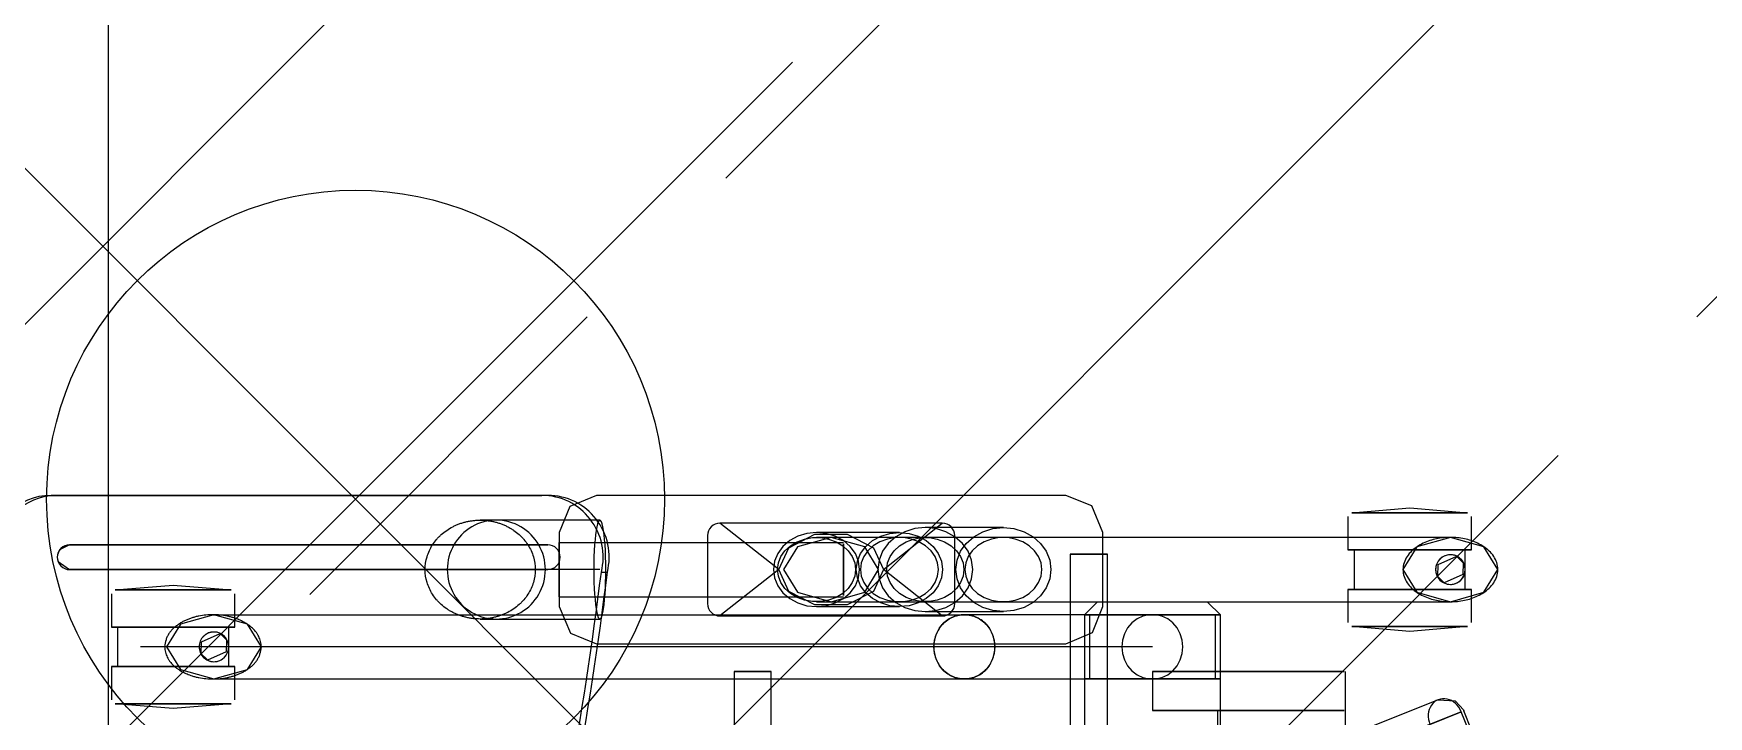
# Model space of a CAD drawing. Header units: millimetres. Extents: x -92759 to 184353, y -15225 to 86714.
# Drawn here: x 65271 to 65949, y 69753 to 70030 of the extents above; entities that cross this region are included whole.
import ezdxf

# ---------------------------------------------------------------- set-up
doc = ezdxf.new("R2010")
doc.units = ezdxf.units.MM
doc.linetypes.add('IDA - Grid Line', pattern=[2100, 1200, -300, 300, -300])
for name, color, linetype in [('0-1', 9, 'Continuous'), ('A-_FURT----_E', 9, 'Continuous'), ('A-_FURT----_E-1', 8, 'Continuous'), ('A-PATT-CONC', 8, 'Continuous'), ('M-_SANIFIXR_E', 9, 'Continuous')]:
    doc.layers.add(name, color=color, linetype=linetype)
doc.layers.add('A-_DETA----_ED-2', color=1, linetype='Continuous', true_color=0xff0000)
doc.layers.add('S-_ANOTGRID_E-1', color=9, linetype='IDA - Grid Line', true_color=0x808080)
doc.layers.add('HFI 9MM FPB', color=94, linetype='Continuous', lineweight=5)

# ---------------------------------------------------------------- blocks, each defined once
blk = doc.blocks.new('IDA- Fire Extinguisher1 - 3kg AB-10345750-BLK8_RHH_2ND STOREY PLAN')
at = {"layer": 'A-_DETA----_ED-2'}
for p in [(-326.78, 376.78), (26.78, 376.78), (-326.78, 23.22), (26.78, 23.22)]:
    blk.add_line(p, (-150, 200), dxfattribs=at)
blk.add_circle((-150, 200), 125, dxfattribs=at)
blk = doc.blocks.new('SIGMUND-LR R_ 2020 - SIGMUND-LR R_ 2020-8582791-2ND STOREY Copy 1')
for p, q in [((116.29, -33.47), (87.51, -44.99)), ((5, -65.89), (7, -42.43)), ((7, -89.35), (7, -42.43)), ((7, -42.43), (7, -89.35)), ((22, -40.89), (8.54, -40.89)), ((22, -40.89), (22, -90.89)), ((22, -90.89), (22, -40.89)), ((30, -43.39), (22, -43.39)), ((22, -43.39), (22, -88.39)), ((22, -88.39), (22, -43.39)), ((38, -43.39), (30, -43.39)), ((51.46, -40.89), (38, -40.89)), ((38, -40.89), (38, -90.89)), ((38, -90.89), (38, -40.89)), ((38, -43.39), (38, -88.39)), ((38, -88.39), (38, -43.39)), ((53, -42.43), (55, -65.89)), ((53, -42.43), (53, -89.35)), ((53, -89.35), (53, -42.43)), ((87.51, -44.99), (92.6, -57.71)), ((87.51, -44.99), (92.6, -57.71)), ((87.51, -44.99), (92.6, -57.71)), ((87.51, -44.99), (93.46, -59.85)), ((92.6, -57.71), (87.51, -44.99)), ((17, -49.39), (17, -300)), ((43, -300), (43, -49.39)), ((82.63, -54.33), (109.26, -120.86)), ((7, -89.35), (5, -65.89)), ((55, -65.89), (53, -89.35)), ((8.54, -90.89), (22, -90.89)), ((22, -88.39), (38, -88.39)), ((38, -90.89), (51.46, -90.89)), ((87, -91.81), (71.25, -91.81)), ((71.25, -96.57), (71.25, -92.37)), ((71.25, -92.37), (71.25, -99.81)), ((158.95, -91.81), (87, -91.81)), ((87, -96.57), (87, -92.37)), ((87, -92.37), (87, -99.81)), ((87, -99.81), (87, -92.37)), ((87, -92.37), (87, -96.57)), ((71.25, -104.27), (71.25, -96.57)), ((71.25, -99.81), (71.25, -119.9)), ((87, -104.27), (87, -96.57)), ((87, -96.57), (87, -104.27)), ((87, -99.81), (87, -129.66)), ((87, -119.9), (87, -99.81)), ((71.25, -134.49), (71.25, -104.27)), ((87, -134.49), (87, -104.27)), ((87, -104.27), (87, -134.49)), ((71.25, -119.9), (71.25, -128.03)), ((87, -128.03), (87, -119.9)), ((71.25, -128.03), (71.25, -133.08)), ((87, -133.08), (87, -128.03)), ((71.25, -133.08), (71.25, -142.5)), ((71.25, -142.62), (71.25, -134.49)), ((87, -129.66), (87, -137.18)), ((87, -142.5), (87, -133.08)), ((87, -142.62), (87, -134.49)), ((87, -134.49), (87, -142.62)), ((87, -137.18), (87, -143.49)), ((48.25, -142.5), (43.25, -147.5)), ((74.25, -142.5), (48.25, -142.5)), ((48.25, -197.5), (48.25, -142.5)), ((48.25, -142.5), (48.25, -197.5)), ((74.25, -144.5), (48.25, -144.5)), ((48.25, -195.5), (48.25, -144.5)), ((48.25, -144.5), (48.25, -195.5)), ((71.25, -142.5), (71.25, -170)), ((87, -142.5), (71.25, -142.5)), ((71.25, -155), (71.25, -142.62)), ((97.25, -142.5), (74.25, -142.5)), ((74.25, -197.5), (74.25, -142.5)), ((74.25, -142.5), (74.25, -197.5)), ((74.25, -195.5), (74.25, -144.5)), ((74.25, -144.5), (74.25, -195.5)), ((87, -170), (87, -142.5)), ((87, -143.49), (87, -142.62)), ((87, -142.62), (87, -155)), ((118.46, -143.49), (87, -143.49)), ((87, -143.61), (118.51, -143.61)), ((71.25, -170), (71.25, -155)), ((87, -155), (87, -170)), ((43.25, -170), (43.25, -170)), ((43.25, -170), (43.25, -170)), ((48.25, -170), (48.25, -170)), ((48.25, -170), (48.25, -170)), ((48.25, -170), (48.25, -246.08)), ((61.25, -170), (61.25, -246.08)), ((71.25, -170), (87, -170)), ((74.25, -170), (74.25, -170)), ((74.25, -170), (74.25, -170)), ((74.25, -246.08), (74.25, -170)), ((606.25, -188.22), (23.75, -188.22)), ((23.75, -203.22), (23.75, -188.22)), ((23.75, -188.22), (23.75, -203.22)), ((45, -190), (15, -190)), ((43.25, -192.5), (48.25, -197.5)), ((48.25, -195.5), (74.25, -195.5)), ((23.75, -203.22), (606.25, -203.22)), ((48.25, -197.5), (74.25, -197.5)), ((74.25, -197.5), (97.25, -197.5)), ((0, -205), (0, -395)), ((60, -395), (60, -205)), ((13, -230.28), (13, -261.88)), ((17, -230.28), (17, -261.88)), ((43, -261.88), (43, -230.28)), ((47, -261.88), (47, -230.28)), ((43.75, -250), (16.25, -250)), ((61.25, -246.08), (61.25, -579.49)), ((30, -278.8), (11.25, -255)), ((11.25, -255), (11.25, -345)), ((48.75, -255), (30, -278.8)), ((48.75, -345), (48.75, -255)), ((15, -272.36), (15, -305.89)), ((17, -272.36), (17, -305.89)), ((43, -305.89), (43, -272.36)), ((45, -305.89), (45, -272.36)), ((19, -410), (19, -295)), ((41, -410), (41, -295)), ((30, -321.2), (11.25, -345)), ((30, -321.2), (48.75, -345)), ((558.75, -324.28), (71.25, -324.28)), ((71.25, -339.28), (71.25, -324.28)), ((71.25, -324.28), (71.25, -339.28)), ((71.25, -339.28), (558.75, -339.28)), ((16.25, -350), (43.75, -350)), ((31.03, -392.97), (31.03, -390.54)), ((10, -393.6), (10, -441.99)), ((30, -393.6), (30, -441.99)), ((50, -441.99), (50, -393.6)), ((15, -410), (45, -410)), ((0, -414.62), (0, -613.13)), ((0, -615.56), (0, -417.05)), ((20, -414.62), (20, -608.16)), ((20, -608.16), (20, -414.62)), ((30, -608.16), (30, -414.62)), ((30, -414.62), (30, -608.16)), ((10, -435.47), (10, -441.99)), ((30, -435.47), (30, -441.99)), ((50, -441.99), (50, -435.47)), ((53.25, -541.23), (39.79, -541.23)), ((53.25, -541.23), (53.25, -591.23)), ((53.25, -591.23), (53.25, -541.23)), ((82.71, -541.23), (69.25, -541.23)), ((69.25, -541.23), (69.25, -591.23)), ((69.25, -591.23), (69.25, -541.23)), ((36.25, -566.23), (38.25, -542.77)), ((38.25, -589.69), (38.25, -542.77)), ((38.25, -542.77), (38.25, -589.69)), ((61.25, -543.73), (53.25, -543.73)), ((53.25, -543.73), (53.25, -588.73)), ((53.25, -588.73), (53.25, -543.73)), ((69.25, -543.73), (61.25, -543.73)), ((69.25, -543.73), (69.25, -588.73)), ((69.25, -588.73), (69.25, -543.73)), ((84.25, -542.77), (86.25, -566.23)), ((84.25, -542.77), (84.25, -589.69)), ((84.25, -589.69), (84.25, -542.77)), ((38.25, -589.69), (36.25, -566.23)), ((86.25, -566.23), (84.25, -589.69)), ((53.25, -588.73), (69.25, -588.73)), ((39.79, -591.23), (53.25, -591.23)), ((69.25, -591.23), (82.71, -591.23)), ((0, -613.13), (0, -615.56))]:
    blk.add_line(p, q)
at = {"flags": 128}
for points in [[(542.92, -43.93), (470.38, -20.01), (395.43, -5.3), (319.23, -0.01), (242.97, -4.24), (167.83, -17.92), (94.97, -40.83), (87.08, -43.93)], [(30, -30.19), (20.81, -35.82), (17, -49.39), (20.81, -62.97), (30, -68.59)], [(30, -68.59), (39.19, -62.97), (43, -49.39), (39.19, -35.82), (30, -30.19)], [(7, -89.35), (7, -84.75), (7, -72.75), (7, -58.05), (7, -46.44), (7, -42.43)], [(7, -42.43), (7, -47.04), (7, -59.04), (7, -73.73), (7, -85.35), (7, -89.35)], [(35.24, -51.81), (31.9, -44.28), (27.35, -44.14), (24.89, -46.62), (24.76, -46.97)], [(24.76, -46.97), (28.1, -54.51), (32.65, -54.65), (35.11, -52.17), (35.24, -51.81)], [(53, -42.43), (53, -47.04), (53, -59.04), (53, -73.73), (53, -85.35), (53, -89.35)], [(53, -89.35), (53, -84.75), (53, -72.75), (53, -58.05), (53, -46.44), (53, -42.43)], [(82.63, -54.33), (83.06, -47.48), (86.77, -44.06), (87.08, -43.93)], [(61.25, -157.63), (58.55, -157.9), (55.96, -158.7), (53.61, -159.99), (51.59, -161.72), (49.99, -163.81), (48.89, -166.18), (48.32, -168.71), (48.32, -171.29), (48.89, -173.82), (49.99, -176.19), (51.59, -178.28), (53.61, -180.01), (55.96, -181.3), (58.55, -182.1), (61.25, -182.37)], [(61.25, -182.37), (63.95, -182.1), (66.54, -181.3), (68.89, -180.01), (70.91, -178.28), (72.51, -176.19), (73.61, -173.82), (74.18, -171.29), (74.18, -168.71), (73.61, -166.18), (72.51, -163.81), (70.91, -161.72), (68.89, -159.99), (66.54, -158.7), (63.95, -157.9), (61.25, -157.63)], [(15, -190), (4.27, -194.52), (0, -205)], [(60, -205), (55.48, -194.27), (45, -190)], [(30, -249.51), (26.22, -249.03), (22.62, -247.6), (19.4, -245.31), (16.71, -242.27), (14.68, -238.62), (13.43, -234.56), (13, -230.28), (13.43, -226), (14.68, -221.94), (16.71, -218.29), (19.4, -215.25), (22.62, -212.96), (26.22, -211.54), (30, -211.05)], [(30, -214.68), (27.3, -215.02), (24.71, -216.03), (22.36, -217.66), (20.34, -219.84), (18.74, -222.48), (17.64, -225.46), (17.07, -228.65), (17.07, -231.91), (17.64, -235.1), (18.74, -238.08), (20.34, -240.72), (22.36, -242.9), (24.71, -244.53), (27.3, -245.54), (30, -245.88)], [(30, -211.05), (33.78, -211.54), (37.38, -212.96), (40.6, -215.25), (43.29, -218.29), (45.32, -221.94), (46.57, -226), (47, -230.28), (46.57, -234.56), (45.32, -238.62), (43.29, -242.27), (40.6, -245.31), (37.38, -247.6), (33.78, -249.03), (30, -249.51)], [(30, -245.88), (32.7, -245.54), (35.29, -244.53), (37.64, -242.9), (39.66, -240.72), (41.26, -238.08), (42.36, -235.1), (42.93, -231.91), (42.93, -228.65), (42.36, -225.46), (41.26, -222.48), (39.66, -219.84), (37.64, -217.66), (35.29, -216.03), (32.7, -215.02), (30, -214.68)], [(61.25, -258.45), (58.55, -258.18), (55.96, -257.38), (53.61, -256.09), (51.59, -254.36), (49.99, -252.27), (48.89, -249.9), (48.32, -247.37), (48.32, -244.79), (48.89, -242.26), (49.99, -239.89), (51.59, -237.8), (53.61, -236.07), (55.96, -234.77), (58.55, -233.98), (61.25, -233.7)], [(61.25, -233.7), (63.95, -233.98), (66.54, -234.77), (68.89, -236.07), (70.91, -237.8), (72.51, -239.89), (73.61, -242.26), (74.18, -244.79), (74.18, -247.37), (73.61, -249.9), (72.51, -252.27), (70.91, -254.36), (68.89, -256.09), (66.54, -257.38), (63.95, -258.18), (61.25, -258.45)], [(30, -242.65), (26.22, -243.13), (22.62, -244.55), (19.4, -246.85), (16.71, -249.89), (14.68, -253.54), (13.43, -257.6), (13, -261.88), (13.43, -266.16), (14.68, -270.22), (16.71, -273.87), (19.4, -276.91), (22.62, -279.2), (26.22, -280.62), (30, -281.1)], [(30, -281.1), (33.78, -280.62), (37.38, -279.2), (40.6, -276.91), (43.29, -273.87), (45.32, -270.22), (46.57, -266.16), (47, -261.88), (46.57, -257.6), (45.32, -253.54), (43.29, -249.89), (40.6, -246.85), (37.38, -244.55), (33.78, -243.13), (30, -242.65)], [(30, -277.48), (27.3, -277.14), (24.71, -276.13), (22.36, -274.5), (20.34, -272.32), (18.74, -269.68), (17.64, -266.7), (17.07, -263.51), (17.07, -260.25), (17.64, -257.06), (18.74, -254.08), (20.34, -251.44), (22.36, -249.26), (24.71, -247.63), (27.3, -246.62), (30, -246.28)], [(30, -246.28), (32.7, -246.62), (35.29, -247.63), (37.64, -249.26), (39.66, -251.44), (41.26, -254.08), (42.36, -257.06), (42.93, -260.25), (42.93, -263.51), (42.36, -266.7), (41.26, -269.68), (39.66, -272.32), (37.64, -274.5), (35.29, -276.13), (32.7, -277.14), (30, -277.48)], [(48.25, -550.14), (48.25, -401.25), (48.25, -246.08)], [(74.25, -550.14), (74.25, -401.25), (74.25, -246.08)], [(30, -289.8), (26.66, -289.36), (23.49, -288.07), (20.65, -285.99), (18.27, -283.23), (16.49, -279.93), (15.38, -276.24), (15, -272.36), (15.38, -268.48), (16.49, -264.8), (18.27, -261.49), (20.65, -258.73), (23.49, -256.65), (26.66, -255.36), (30, -254.92)], [(30, -256.57), (27.3, -256.91), (24.71, -257.93), (22.36, -259.58), (20.34, -261.79), (18.74, -264.47), (17.64, -267.48), (17.07, -270.71), (17.07, -274.01), (17.64, -277.24), (18.74, -280.26), (20.34, -282.93), (22.36, -285.14), (24.71, -286.79), (27.3, -287.81), (30, -288.15)], [(30, -254.92), (33.34, -255.36), (36.51, -256.65), (39.35, -258.73), (41.73, -261.49), (43.51, -264.8), (44.62, -268.48), (45, -272.36), (44.62, -276.24), (43.51, -279.93), (41.73, -283.23), (39.35, -285.99), (36.51, -288.07), (33.34, -289.36), (30, -289.8)], [(30, -288.15), (32.7, -287.81), (35.29, -286.79), (37.64, -285.14), (39.66, -282.93), (41.26, -280.26), (42.36, -277.24), (42.93, -274.01), (42.93, -270.71), (42.36, -267.48), (41.26, -264.47), (39.66, -261.79), (37.64, -259.58), (35.29, -257.93), (32.7, -256.91), (30, -256.57)], [(30, -321.2), (21.18, -317.15), (15.73, -306.55), (15.73, -293.45), (21.18, -282.85), (30, -278.8)], [(30, -280.8), (20.81, -286.42), (17, -300), (20.81, -313.58), (30, -319.2)], [(30, -278.8), (38.82, -282.85), (44.27, -293.45), (44.27, -306.55), (38.82, -317.15), (30, -321.2)], [(30, -319.2), (39.19, -313.58), (43, -300), (39.19, -286.42), (30, -280.8)], [(30, -288.45), (26.66, -288.89), (23.49, -290.17), (20.65, -292.25), (18.27, -295.01), (16.49, -298.32), (15.38, -302.01), (15, -305.89), (15.38, -309.77), (16.49, -313.45), (18.27, -316.76), (20.65, -319.52), (23.49, -321.6), (26.66, -322.89), (30, -323.32)], [(30, -321.68), (27.3, -321.33), (24.71, -320.31), (22.36, -318.66), (20.34, -316.45), (18.74, -313.78), (17.64, -310.77), (17.07, -307.54), (17.07, -304.23), (17.64, -301.01), (18.74, -297.99), (20.34, -295.32), (22.36, -293.11), (24.71, -291.46), (27.3, -290.44), (30, -290.09)], [(30, -323.32), (33.34, -322.89), (36.51, -321.6), (39.35, -319.52), (41.73, -316.76), (43.51, -313.45), (44.62, -309.77), (45, -305.89), (44.62, -302.01), (43.51, -298.32), (41.73, -295.01), (39.35, -292.25), (36.51, -290.17), (33.34, -288.89), (30, -288.45)], [(30, -290.09), (32.7, -290.44), (35.29, -291.46), (37.64, -293.11), (39.66, -295.32), (41.26, -297.99), (42.36, -301.01), (42.93, -304.23), (42.93, -307.54), (42.36, -310.77), (41.26, -313.78), (39.66, -316.45), (37.64, -318.66), (35.29, -320.31), (32.7, -321.33), (30, -321.68)], [(30, -295), (23.53, -295), (19.54, -295), (23.53, -295), (30, -295)], [(30, -295), (36.47, -295), (40.46, -295), (36.47, -295), (30, -295)], [(0, -395), (4.52, -405.73), (15, -410)], [(45, -410), (55.73, -405.48), (60, -395)], [(30, -410), (22.22, -410), (19, -410), (22.22, -410), (30, -410)], [(30, -410), (37.78, -410), (41, -410), (37.78, -410), (30, -410)], [(61.25, -530.53), (52.06, -536.16), (48.25, -549.73), (52.06, -563.31), (61.25, -568.93)], [(61.25, -568.93), (70.44, -563.31), (74.25, -549.73), (70.44, -536.16), (61.25, -530.53)], [(38.25, -589.69), (38.25, -585.09), (38.25, -573.09), (38.25, -558.39), (38.25, -546.78), (38.25, -542.77)], [(38.25, -542.77), (38.25, -547.37), (38.25, -559.38), (38.25, -574.07), (38.25, -585.69), (38.25, -589.69)], [(66.49, -552.15), (63.15, -544.62), (58.6, -544.48), (56.14, -546.96), (56.01, -547.31)], [(56.01, -547.31), (59.35, -554.85), (63.9, -554.99), (66.36, -552.51), (66.49, -552.15)], [(84.25, -542.77), (84.25, -547.37), (84.25, -559.38), (84.25, -574.07), (84.25, -585.69), (84.25, -589.69)], [(84.25, -589.69), (84.25, -585.09), (84.25, -573.09), (84.25, -558.39), (84.25, -546.78), (84.25, -542.77)], [(20, -608.16), (22.08, -612.23), (24.01, -613.06), (24.98, -613.16), (25.16, -613.16), (26.78, -612.83), (30, -608.16)]]:
    blk.add_lwpolyline(points, dxfattribs=at)
for centre, radius, start, end in [((30, -49.39), 6, 0, 180), ((30, -49.39), 6, 0, 180), ((30, -49.39), 6, 180, 360), ((30, -49.39), 6, 180, 0), ((16.25, -255), 5, 90, 180), ((43.75, -255), 5, 360, 90), ((16.25, -345), 5, 180, 270), ((43.75, -345), 5, 270, 0), ((61.25, -549.73), 6, 360, 180), ((61.25, -549.73), 6, 0, 180), ((61.25, -549.73), 6, 180, 360), ((61.25, -549.73), 6, 180, 0)]:
    blk.add_arc(centre, radius, start, end)
for centre, major_axis, ratio, start_param, end_param in [((90.06, -51.35), (7.43, 2.97), 0.856064, 1.570796, 4.712389), ((90.06, -51.35), (7.43, 2.97), 0.856064, 1.570796, 4.712389), ((25, -414.62), (25, 0), 0.992546, 1.327078, 3.141593), ((25, -417.05), (-25, 0), 0.992546, 4.468671, 6.283185), ((30, -393.6), (20, 0), 0.121869, 1.570796, 4.712389), ((30, -393.6), (-20, 0), 0.121869, 1.570796, 4.712389), ((-148.78, -1828.79), (1460.17, 0), 0.992546, 1.206818, 1.447338), ((-148.78, -1831.23), (1460.17, 0), 0.992546, 1.206818, 1.447338), ((25, -414.62), (-5, 0), 0.992546, 4.712389, 6.283185), ((25, -414.62), (-5, 0), 0.992546, 3.141593, 4.712389), ((30, -435.47), (-20, 0), 0.992546, 4.712389, 7.853982), ((30, -435.47), (-20, 0), 0.992546, 1.570796, 4.712389), ((25, -608.16), (-5, 0), 0.992546, 0, 1.570796), ((25, -608.16), (-5, 0), 0.992546, 1.570796, 3.141593), ((25, -613.13), (25, 0), 0.992546, 3.141593, 4.712389), ((25, -615.56), (25, 0), 0.992546, 3.141593, 4.712389)]:
    blk.add_ellipse(centre, major_axis=major_axis, ratio=ratio, start_param=start_param, end_param=end_param)
for points in [[(30, -30.19), (28.06, -30.19), (24.43, -31.48), (20.48, -35.78), (18.1, -40.93), (16.95, -46.53), (16.95, -52.25), (18.09, -57.83), (20.48, -63.03), (24.44, -67.31), (28.07, -68.59), (30, -68.59)], [(30, -68.59), (31.93, -68.59), (35.56, -67.31), (39.52, -63.03), (41.91, -57.83), (43.05, -52.25), (43.05, -46.53), (41.9, -40.93), (39.52, -35.78), (35.57, -31.48), (31.94, -30.19), (30, -30.19)], [(30, -43.39), (29.61, -43.39), (28.82, -43.47), (27.67, -43.82), (26.58, -44.41), (25.59, -45.25), (24.77, -46.35), (24.17, -47.71), (24, -48.82), (24, -49.39)], [(61.25, -543.73), (60.86, -543.73), (60.07, -543.81), (58.92, -544.16), (57.83, -544.75), (56.84, -545.59), (56.02, -546.69), (55.42, -548.05), (55.25, -549.15), (55.25, -549.73)]]:
    blk.add_open_spline(points, degree=3)
for points, knots in [([(36, -49.39), (36, -48.82), (35.83, -47.71), (35.23, -46.35), (34.41, -45.25), (32.76, -43.85), (31.17, -43.39), (30, -43.39)], [0, 0, 0, 0, 0.142857, 0.285714, 0.428571, 0.571429, 1, 1, 1, 1]), ([(24, -49.39), (24, -49.93), (24.11, -50.8), (24.51, -51.84), (24.82, -52.43), (25.19, -53), (25.76, -53.69), (26.63, -54.4), (27.66, -54.96), (29.18, -55.43), (30.82, -55.43), (32.34, -54.96), (33.54, -54.31), (34.33, -53.59), (34.83, -52.97), (35.12, -52.54), (35.42, -51.99), (35.7, -51.32), (35.94, -50.44), (36, -49.8), (36, -49.39)], [0, 0, 0, 0, 0.111111, 0.166667, 0.194444, 0.222222, 0.277778, 0.333333, 0.388889, 0.444444, 0.555556, 0.611111, 0.666667, 0.75, 0.770833, 0.791667, 0.833333, 0.875, 0.916667, 1, 1, 1, 1]), ([(61.25, -233.7), (60.34, -233.7), (58.53, -233.89), (55.92, -234.69), (53.55, -236), (51.52, -237.74), (49.91, -239.85), (48.8, -242.23), (48.23, -244.78), (48.23, -247.38), (48.98, -250.78), (51.3, -254.6), (55.81, -257.72), (59.43, -258.45), (61.25, -258.45)], [-1, -1, -1, -1, -0.933333, -0.866667, -0.8, -0.733333, -0.666667, -0.6, -0.533333, -0.466667, -0.4, -0.266667, -0.133333, 0, 0, 0, 0]), ([(61.25, -258.45), (63.07, -258.45), (65.79, -257.9), (68.95, -256.16), (70.98, -254.42), (72.59, -252.31), (73.7, -249.93), (74.27, -247.38), (74.27, -244.78), (73.7, -242.23), (72.59, -239.85), (70.45, -237.03), (66.69, -234.44), (63.07, -233.7), (61.25, -233.7)], [-1, -1, -1, -1, -0.866667, -0.8, -0.733333, -0.666667, -0.6, -0.533333, -0.466667, -0.4, -0.333333, -0.266667, -0.133333, 0, 0, 0, 0]), ([(30, -464.27), (28.25, -464.27), (25.64, -463.89), (22.32, -462.63), (19.97, -461.34), (18.15, -459.99), (16.8, -458.75), (15.53, -457.43), (14.09, -455.59), (12.87, -453.56), (12.05, -451.86), (11.51, -450.52), (11.05, -449.15), (10.67, -447.76), (10.37, -446.34), (10.16, -444.9), (10.03, -443.44), (9.99, -441.99), (10.03, -440.54), (10.16, -439.07), (10.37, -437.63), (10.67, -436.21), (11.05, -434.82), (11.51, -433.45), (12.05, -432.11), (12.67, -430.83), (13.36, -429.6), (14.38, -428.01), (15.53, -426.54), (16.8, -425.22), (18.15, -423.98), (19.97, -422.63), (22.32, -421.34), (25.64, -420.08), (28.25, -419.7), (30, -419.7)], [0, 0, 0, 0, 0.083333, 0.125, 0.166667, 0.208333, 0.229167, 0.25, 0.291667, 0.333333, 0.354167, 0.375, 0.395833, 0.416667, 0.4375, 0.458333, 0.479167, 0.5, 0.520833, 0.541667, 0.5625, 0.583333, 0.604167, 0.625, 0.645833, 0.666667, 0.6875, 0.708333, 0.75, 0.770833, 0.791667, 0.833333, 0.875, 0.916667, 1, 1, 1, 1]), ([(30, -419.7), (31.75, -419.7), (34.36, -420.08), (37.68, -421.34), (40.03, -422.63), (41.85, -423.98), (43.2, -425.22), (44.47, -426.54), (45.91, -428.38), (47.13, -430.41), (47.95, -432.11), (48.49, -433.45), (48.95, -434.82), (49.33, -436.21), (49.63, -437.63), (49.84, -439.07), (49.97, -440.54), (50.01, -441.99), (49.97, -443.44), (49.84, -444.9), (49.63, -446.34), (49.33, -447.76), (48.95, -449.15), (48.49, -450.52), (47.95, -451.86), (47.33, -453.14), (46.64, -454.37), (45.62, -455.96), (44.47, -457.43), (43.2, -458.75), (41.85, -459.99), (40.03, -461.34), (37.68, -462.63), (34.36, -463.89), (31.75, -464.27), (30, -464.27)], [0, 0, 0, 0, 0.083333, 0.125, 0.166667, 0.208333, 0.229167, 0.25, 0.291667, 0.333333, 0.354167, 0.375, 0.395833, 0.416667, 0.4375, 0.458333, 0.479167, 0.5, 0.520833, 0.541667, 0.5625, 0.583333, 0.604167, 0.625, 0.645833, 0.666667, 0.6875, 0.708333, 0.75, 0.770833, 0.791667, 0.833333, 0.875, 0.916667, 1, 1, 1, 1]), ([(61.25, -530.53), (60.49, -530.6), (59.03, -530.85), (57.38, -531.45), (56.32, -532.01), (55.73, -532.37), (54.88, -532.98), (53.7, -534.11), (52.67, -535.41), (52.1, -536.22), (51.91, -536.51), (51.62, -536.95), (51.03, -537.95), (50.26, -539.59), (49.6, -541.39), (49.13, -542.98), (48.7, -544.86), (48.21, -548.18), (48.2, -552.04), (48.69, -555.36), (49.11, -557.24), (49.52, -558.6), (50, -559.96), (50.55, -561.3), (51.19, -562.6), (51.74, -563.51), (52.15, -564.09), (52.42, -564.48), (52.93, -565.16), (53.71, -566.11), (54.57, -566.96), (55.3, -567.56), (55.88, -567.95), (56.47, -568.3), (57.29, -568.72), (58.8, -569.31), (60.24, -569.6), (61.25, -569.69)], [-1, -1, -1, -1, -0.958333, -0.916667, -0.895833, -0.885417, -0.875, -0.833333, -0.791667, -0.78125, -0.776042, -0.770833, -0.75, -0.708333, -0.666667, -0.638889, -0.611111, -0.555556, -0.444444, -0.388889, -0.361111, -0.333333, -0.305556, -0.277778, -0.25, -0.222222, -0.215278, -0.208333, -0.194444, -0.166667, -0.138889, -0.125, -0.111111, -0.097222, -0.083333, -0.055556, 0, 0, 0, 0]), ([(61.25, -569.69), (62.01, -569.62), (63.47, -569.37), (65.12, -568.78), (66.18, -568.22), (66.77, -567.86), (67.62, -567.25), (68.81, -566.13), (69.84, -564.82), (70.4, -564.02), (70.6, -563.73), (70.9, -563.28), (71.49, -562.28), (72.25, -560.64), (72.92, -558.83), (73.39, -557.24), (73.81, -555.36), (74.3, -552.04), (74.29, -548.18), (73.8, -544.86), (73.37, -542.98), (72.97, -541.61), (72.49, -540.26), (71.94, -538.93), (71.3, -537.63), (70.75, -536.73), (70.34, -536.14), (70.07, -535.75), (69.56, -535.07), (68.78, -534.13), (67.93, -533.27), (67.2, -532.67), (66.63, -532.28), (66.03, -531.93), (65.21, -531.51), (63.7, -530.91), (62.27, -530.62), (61.25, -530.53)], [-1, -1, -1, -1, -0.958333, -0.916667, -0.895833, -0.885417, -0.875, -0.833333, -0.791667, -0.78125, -0.776042, -0.770833, -0.75, -0.708333, -0.666667, -0.638889, -0.611111, -0.555556, -0.444444, -0.388889, -0.361111, -0.333333, -0.305556, -0.277778, -0.25, -0.222222, -0.215278, -0.208333, -0.194444, -0.166667, -0.138889, -0.125, -0.111111, -0.097222, -0.083333, -0.055556, 0, 0, 0, 0]), ([(67.25, -549.73), (67.25, -549.15), (67.08, -548.05), (66.48, -546.69), (65.66, -545.59), (64.01, -544.19), (62.42, -543.73), (61.25, -543.73)], [0, 0, 0, 0, 0.142857, 0.285714, 0.428571, 0.571429, 1, 1, 1, 1]), ([(55.25, -549.73), (55.25, -550.27), (55.36, -551.14), (55.76, -552.18), (56.07, -552.77), (56.44, -553.34), (57.01, -554.03), (57.88, -554.74), (58.91, -555.3), (60.43, -555.77), (62.07, -555.77), (63.59, -555.3), (64.79, -554.65), (65.58, -553.93), (66.08, -553.3), (66.37, -552.88), (66.67, -552.33), (66.95, -551.66), (67.19, -550.78), (67.25, -550.14), (67.25, -549.73)], [0, 0, 0, 0, 0.111111, 0.166667, 0.194444, 0.222222, 0.277778, 0.333333, 0.388889, 0.444444, 0.555556, 0.611111, 0.666667, 0.75, 0.770833, 0.791667, 0.833333, 0.875, 0.916667, 1, 1, 1, 1])]:
    blk.add_open_spline(points, degree=3, knots=knots)
blk = doc.blocks.new('1599_FURN_RHH_BLK8 _NEW__2ND STY_dwg-10261561-BLK8_RHH_2ND STOREY PLAN')
at = {"layer": 'A-_FURT----_E', "rotation": 270}
blk.add_blockref('SIGMUND-LR R_ 2020 - SIGMUND-LR R_ 2020-8582791-2ND STOREY Copy 1', (-24407.35, -9498.54), dxfattribs=at)
blk = doc.blocks.new('A$C3019c3af')
at = {"layer": 'S-_ANOTGRID_E-1'}
blk.add_line((-17400, -20341.41), (-17400, 52351.75), dxfattribs=at)
at = {"layer": 'A-_FURT----_E-1', "rotation": 180}
blk.add_blockref('IDA- Fire Extinguisher1 - 3kg AB-10345750-BLK8_RHH_2ND STOREY PLAN', (-17450, 37300), dxfattribs=at)
at = {"layer": 'M-_SANIFIXR_E'}
blk.add_blockref('1599_FURN_RHH_BLK8 _NEW__2ND STY_dwg-10261561-BLK8_RHH_2ND STOREY PLAN', (7599.78, 46600.1), dxfattribs=at)
blk = doc.blocks.new('RCP_B8L2')
at = {"layer": 'HFI 9MM FPB'}
h = blk.add_hatch(dxfattribs=at)
h.set_pattern_fill('ANSI33', color=256, scale=50)
h.set_pattern_definition([(45, (-581589.02, -147239), (-224.5064, 224.5064), []), (45, (-581364.5, -147239), (-224.5064, 224.5064), [158.75, -79.375])])
h.paths.add_polyline_path([(-388477.99, -151102.3), (-385478.34, -151102.3), (-385478.34, -158302.3), (-388477.99, -158302.3)], flags=16)
h.paths.add_polyline_path([(-389418.07, -150277.3), (-387018.07, -150277.3), (-387018.07, -149827.3), (-384618.07, -149827.3), (-384618.07, -159127.3), (-387018.07, -159127.3), (-387018.07, -158677.3), (-387618.07, -158677.3), (-387618.07, -159127.3), (-389418.07, -159127.3)])

msp = doc.modelspace()

# ---------------------------------------------------------------- block references
at = {"layer": '0-1'}
msp.add_blockref('A$C3019c3af', (82701.06, 32741.24), dxfattribs=at)
at = {"layer": 'A-PATT-CONC'}
msp.add_blockref('RCP_B8L2', (452619.12, 220318.54), dxfattribs=at)

doc.saveas('drawing.dxf')
